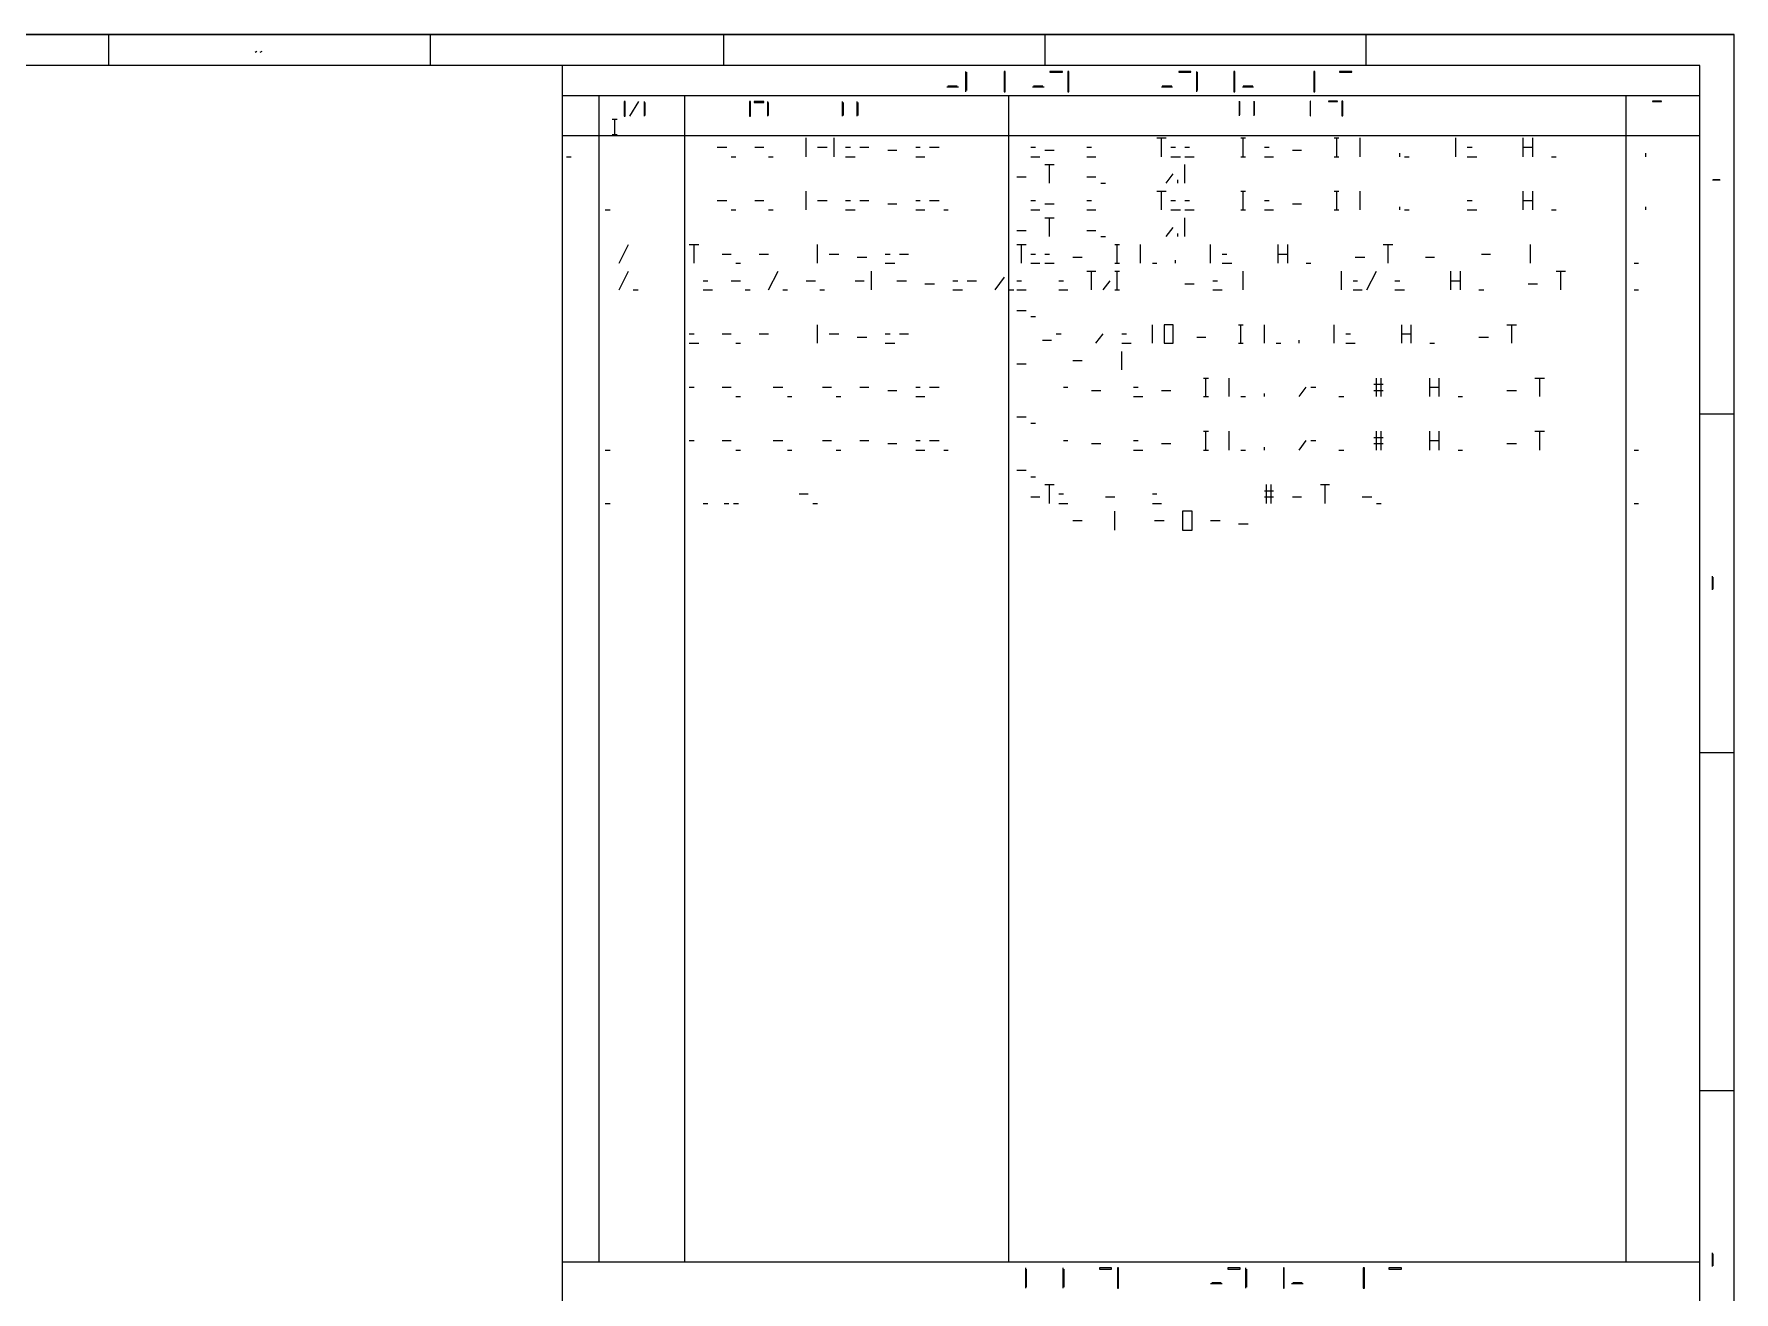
# Model space of a CAD drawing. Header units: millimetres. Extents: x 43 to 1147, y 31 to 811.
# Drawn here: x 673.1 to 1146.6, y 461 to 811.5 of the extents above; entities that cross this region are included whole.
import ezdxf

# ---------------------------------------------------------------- set-up
doc = ezdxf.new("R2010")
doc.units = ezdxf.units.MM
doc.layers.add('LINES', color=7, linetype='Continuous')
doc.layers.add('RECTANGLES', color=3, linetype='Continuous')

msp = doc.modelspace()

# ---------------------------------------------------------------- linework, layer by layer
at = {"layer": 'LINES'}
for p, q in [((42.88, 811.36), (1146.64, 811.36)), ((694, 802.72), (694, 811.36)), ((783.52, 802.72), (783.52, 811.36)), ((865.24, 802.96), (865.24, 811.48)), ((954.76, 802.96), (954.76, 811.48)), ((1044.16, 802.72), (1044.16, 811.36)), ((734.68, 806.44), (735.16, 806.68)), ((736.12, 806.44), (736.72, 806.68)), ((820.36, 39.52), (820.36, 802.72)), ((932.68, 795.4), (932.68, 801.04)), ((932.92, 795.76), (932.92, 800.8)), ((997, 795.4), (997, 801.04)), ((997.24, 795.76), (997.24, 800.8)), ((927.4, 796.72), (930.64, 796.72)), ((927.64, 797.08), (930.28, 797.08)), ((951.28, 796.72), (954.52, 796.72)), ((951.52, 797.08), (954.16, 797.08)), ((987.16, 796.72), (990.28, 796.72)), ((987.4, 797.08), (990.04, 797.08)), ((1009.72, 796.72), (1012.84, 796.72)), ((1009.96, 797.08), (1012.6, 797.08)), ((820.36, 794.32), (1137.16, 794.32)), ((830.56, 469.36), (830.56, 794.32)), ((839.08, 788.56), (841.6, 792.64)), ((843.16, 788.56), (843.16, 792.64)), ((843.4, 788.8), (843.4, 792.4)), ((854.44, 469.36), (854.44, 794.32)), ((877.48, 788.56), (877.48, 792.64)), ((877.72, 788.8), (877.72, 792.4)), ((898.36, 788.56), (898.36, 792.64)), ((898.6, 788.8), (898.6, 792.4)), ((902.44, 788.56), (902.44, 792.64)), ((902.68, 788.8), (902.68, 792.4)), ((944.68, 469.36), (944.68, 794.32)), ((1008.88, 788.68), (1008.88, 792.76)), ((1009, 788.92), (1009, 792.64)), ((1012.96, 788.68), (1012.96, 792.76)), ((1013.08, 788.92), (1013.08, 792.64)), ((1116.64, 469.36), (1116.64, 794.32)), ((834.16, 787.72), (835.6, 787.72)), ((834.88, 783.52), (834.88, 787.72)), ((820.36, 783.16), (1137.16, 783.16)), ((834.16, 783.52), (835.6, 783.52)), ((888.16, 777.28), (888.16, 782.56)), ((895.96, 777.28), (895.96, 782.56)), ((985.84, 782.56), (988.48, 782.56)), ((987.16, 777.28), (987.16, 782.56)), ((1009.24, 782.56), (1010.56, 782.56)), ((1009.96, 777.28), (1009.96, 782.56)), ((1035.28, 782.56), (1036.6, 782.56)), ((1036, 777.28), (1036, 782.56)), ((1042.48, 777.28), (1042.48, 782.56)), ((1069.12, 777.28), (1069.12, 782.56)), ((1087.96, 777.28), (1087.96, 782.56)), ((1090.6, 777.28), (1090.6, 782.56)), ((821.44, 777.28), (822.76, 777.28)), ((863.44, 779.92), (866.08, 779.92)), ((867.28, 777.28), (868.6, 777.28)), ((873.88, 779.92), (876.4, 779.92)), ((877.72, 777.28), (879.04, 777.28)), ((891.4, 779.92), (894.04, 779.92)), ((899.2, 779.92), (900.52, 779.92)), ((899.2, 777.28), (901.84, 777.28)), ((903.16, 779.92), (905.68, 779.92)), ((910.96, 779.08), (913.48, 779.08)), ((918.76, 779.92), (919.96, 779.92)), ((918.76, 777.28), (921.28, 777.28)), ((922.6, 779.92), (925.24, 779.92)), ((950.8, 779.92), (952.12, 779.92)), ((950.8, 777.28), (953.32, 777.28)), ((954.64, 779.08), (957.28, 779.08)), ((966.4, 779.92), (967.72, 779.92)), ((966.4, 777.28), (968.92, 777.28)), ((989.8, 779.92), (991.12, 779.92)), ((989.8, 777.28), (992.44, 777.28)), ((993.64, 779.92), (994.96, 779.92)), ((993.64, 777.28), (996.28, 777.28)), ((1009.24, 777.28), (1010.56, 777.28)), ((1015.84, 779.92), (1017.16, 779.92)), ((1015.84, 777.28), (1018.36, 777.28)), ((1023.64, 779.08), (1026.16, 779.08)), ((1035.28, 777.28), (1036.6, 777.28)), ((1053.52, 777.28), (1053.52, 778.24)), ((1054.84, 777.28), (1056.16, 777.28)), ((1072.36, 779.92), (1073.68, 779.92)), ((1072.36, 777.28), (1075, 777.28)), ((1087.96, 779.92), (1090.6, 779.92)), ((1095.76, 777.28), (1097.08, 777.28)), ((1122.04, 777.28), (1122.04, 778.24)), ((954.64, 775.12), (957.28, 775.12)), ((955.96, 769.96), (955.96, 775.12)), ((988.48, 769.96), (990.4, 772.48)), ((993.64, 769.96), (993.64, 775.12)), ((888.16, 762.52), (888.16, 767.68)), ((946.84, 771.64), (949.48, 771.64)), ((966.4, 771.64), (968.92, 771.64)), ((970.24, 769.96), (971.56, 769.96)), ((985.84, 767.68), (988.48, 767.68)), ((987.16, 762.52), (987.16, 767.68)), ((991.72, 769.96), (991.72, 770.8)), ((1009.24, 767.68), (1010.56, 767.68)), ((1009.96, 762.52), (1009.96, 767.68)), ((1035.28, 767.68), (1036.6, 767.68)), ((1036, 762.52), (1036, 767.68)), ((1042.48, 762.52), (1042.48, 767.68)), ((1087.96, 762.52), (1087.96, 767.68)), ((1090.6, 762.52), (1090.6, 767.68)), ((1140.64, 770.8), (1142.8, 770.8)), ((1140.88, 770.92), (1142.68, 770.92)), ((832.24, 762.52), (833.56, 762.52)), ((863.44, 765.04), (866.08, 765.04)), ((867.28, 762.52), (868.6, 762.52)), ((873.88, 765.04), (876.4, 765.04)), ((877.72, 762.52), (879.04, 762.52)), ((891.4, 765.04), (894.04, 765.04)), ((899.2, 765.04), (900.52, 765.04)), ((899.2, 762.52), (901.84, 762.52)), ((903.16, 765.04), (905.68, 765.04)), ((910.96, 764.2), (913.48, 764.2)), ((918.76, 765.04), (919.96, 765.04)), ((918.76, 762.52), (921.28, 762.52)), ((922.6, 765.04), (925.24, 765.04)), ((926.56, 762.52), (927.76, 762.52)), ((950.8, 765.04), (952.12, 765.04)), ((950.8, 762.52), (953.32, 762.52)), ((954.64, 764.2), (957.28, 764.2)), ((966.4, 765.04), (967.72, 765.04)), ((966.4, 762.52), (968.92, 762.52)), ((989.8, 765.04), (991.12, 765.04)), ((989.8, 762.52), (992.44, 762.52)), ((993.64, 765.04), (994.96, 765.04)), ((993.64, 762.52), (996.28, 762.52)), ((1009.24, 762.52), (1010.56, 762.52)), ((1015.84, 765.04), (1017.16, 765.04)), ((1015.84, 762.52), (1018.36, 762.52)), ((1023.64, 764.2), (1026.16, 764.2)), ((1035.28, 762.52), (1036.6, 762.52)), ((1053.52, 762.52), (1053.52, 763.36)), ((1054.84, 762.52), (1056.16, 762.52)), ((1072.36, 765.04), (1073.68, 765.04)), ((1072.36, 762.52), (1075, 762.52)), ((1087.96, 765.04), (1090.6, 765.04)), ((1095.76, 762.52), (1097.08, 762.52)), ((1122.04, 762.52), (1122.04, 763.36)), ((954.64, 760.24), (957.28, 760.24)), ((955.96, 755.08), (955.96, 760.24)), ((993.64, 755.08), (993.64, 760.24)), ((946.84, 756.76), (949.48, 756.76)), ((966.4, 756.76), (968.92, 756.76)), ((970.24, 755.08), (971.56, 755.08)), ((988.48, 755.08), (990.4, 757.6)), ((991.72, 755.08), (991.72, 755.92)), ((836.08, 747.64), (838.72, 752.8)), ((836.08, 747.64), (838.72, 752.8)), ((855.64, 752.8), (858.28, 752.8)), ((856.96, 747.64), (856.96, 752.8)), ((864.76, 750.16), (867.28, 750.16)), ((875.08, 750.16), (877.72, 750.16)), ((891.4, 747.64), (891.4, 752.8)), ((894.64, 750.16), (897.28, 750.16)), ((902.44, 749.32), (905.08, 749.32)), ((910.24, 750.16), (911.56, 750.16)), ((914.2, 750.16), (916.72, 750.16)), ((946.84, 752.8), (949.48, 752.8)), ((948.16, 747.64), (948.16, 752.8)), ((950.8, 750.16), (952.12, 750.16)), ((954.64, 750.16), (955.96, 750.16)), ((962.44, 749.32), (965.08, 749.32)), ((974.2, 752.8), (975.52, 752.8)), ((974.8, 747.64), (974.8, 752.8)), ((981.28, 747.64), (981.28, 752.8)), ((991.12, 747.64), (991.12, 748.48)), ((1000.84, 747.64), (1000.84, 752.8)), ((1004.08, 750.16), (1005.4, 750.16)), ((1019.68, 747.64), (1019.68, 752.8)), ((1019.68, 750.16), (1022.32, 750.16)), ((1022.32, 747.64), (1022.32, 752.8)), ((1041.16, 749.32), (1043.8, 749.32)), ((1048.96, 752.8), (1051.6, 752.8)), ((1050.28, 747.64), (1050.28, 752.8)), ((1060.72, 749.32), (1063.24, 749.32)), ((1076.32, 750.16), (1078.84, 750.16)), ((1090, 747.64), (1090, 752.8)), ((836.08, 740.2), (838.72, 745.36)), ((836.08, 740.2), (838.72, 745.36)), ((868.6, 747.64), (869.92, 747.64)), ((877.72, 740.2), (880.36, 745.36)), ((906.4, 740.2), (906.4, 745.36)), ((910.24, 747.64), (912.88, 747.64)), ((940.84, 740.2), (943.48, 743.68)), ((940.84, 740.2), (943.48, 743.68)), ((950.8, 747.64), (953.32, 747.64)), ((954.64, 747.64), (957.28, 747.64)), ((966.4, 745.36), (968.92, 745.36)), ((967.72, 740.2), (967.72, 745.36)), ((974.2, 747.64), (975.52, 747.64)), ((974.2, 745.36), (975.52, 745.36)), ((974.8, 740.2), (974.8, 745.36)), ((984.64, 747.64), (985.84, 747.64)), ((1004.08, 747.64), (1006.72, 747.64)), ((1009.96, 740.2), (1009.96, 745.36)), ((1027.48, 747.64), (1028.8, 747.64)), ((1037.32, 740.2), (1037.32, 745.36)), ((1044.4, 740.2), (1047.04, 745.36)), ((1067.8, 740.2), (1067.8, 745.36)), ((1070.44, 740.2), (1070.44, 745.36)), ((1097.08, 745.36), (1099.72, 745.36)), ((1098.4, 740.2), (1098.4, 745.36)), ((1118.8, 747.64), (1120, 747.64)), ((840.04, 740.2), (841.36, 740.2)), ((859.48, 742.72), (860.8, 742.72)), ((859.48, 740.2), (862.12, 740.2)), ((867.28, 742.72), (869.92, 742.72)), ((871.24, 740.2), (872.56, 740.2)), ((881.68, 740.2), (883, 740.2)), ((888.16, 742.72), (890.8, 742.72)), ((892, 740.2), (893.32, 740.2)), ((901.84, 742.72), (904.36, 742.72)), ((913.48, 742.72), (916.12, 742.72)), ((921.28, 741.88), (923.92, 741.88)), ((929.08, 742.72), (930.4, 742.72)), ((929.08, 740.2), (931.72, 740.2)), ((933.04, 742.72), (935.68, 742.72)), ((944.68, 740.2), (946, 740.2)), ((946.84, 742.72), (948.16, 742.72)), ((946.84, 740.2), (949.48, 740.2)), ((958.6, 742.72), (959.92, 742.72)), ((958.6, 740.2), (961.12, 740.2)), ((970.96, 740.2), (972.88, 742.72)), ((974.2, 740.2), (975.52, 740.2)), ((993.64, 741.88), (996.28, 741.88)), ((1001.44, 742.72), (1002.76, 742.72)), ((1001.44, 740.2), (1004.08, 740.2)), ((1040.56, 742.72), (1041.76, 742.72)), ((1040.56, 740.2), (1043.08, 740.2)), ((1052.2, 742.72), (1053.52, 742.72)), ((1052.2, 740.2), (1054.84, 740.2)), ((1067.8, 742.72), (1070.44, 742.72)), ((1075.6, 740.2), (1076.92, 740.2)), ((1089.28, 741.88), (1091.92, 741.88)), ((1118.8, 740.2), (1120, 740.2)), ((946.84, 734.44), (949.48, 734.44)), ((891.4, 725.32), (891.4, 730.48)), ((950.8, 732.76), (952.12, 732.76)), ((984.64, 725.32), (984.64, 730.48)), ((1008.64, 730.48), (1009.96, 730.48)), ((1009.24, 725.32), (1009.24, 730.48)), ((1015.84, 725.32), (1015.84, 730.48)), ((1035.28, 725.32), (1035.28, 730.48)), ((1054.12, 725.32), (1054.12, 730.48)), ((1056.76, 725.32), (1056.76, 730.48)), ((1083.4, 730.48), (1086.04, 730.48)), ((1084.72, 725.32), (1084.72, 730.48)), ((855.64, 727.96), (856.96, 727.96)), ((855.64, 725.32), (858.28, 725.32)), ((864.76, 727.96), (867.28, 727.96)), ((868.6, 725.32), (869.92, 725.32)), ((875.08, 727.96), (877.72, 727.96)), ((894.64, 727.96), (897.28, 727.96)), ((902.44, 727), (905.08, 727)), ((910.24, 727.96), (911.56, 727.96)), ((910.24, 725.32), (912.88, 725.32)), ((914.2, 727.96), (916.72, 727.96)), ((954.04, 726.16), (956.56, 726.16)), ((957.88, 727.96), (959.2, 727.96)), ((968.92, 725.32), (970.96, 727.96)), ((976.12, 727.96), (977.44, 727.96)), ((976.12, 725.32), (978.76, 725.32)), ((997, 727), (999.52, 727)), ((1008.64, 725.32), (1009.96, 725.32)), ((1019.08, 725.32), (1020.4, 725.32)), ((1025.56, 725.32), (1025.56, 726.16)), ((1038.52, 727.96), (1039.84, 727.96)), ((1038.52, 725.32), (1041.16, 725.32)), ((1054.12, 727.96), (1056.76, 727.96)), ((1061.92, 725.32), (1063.24, 725.32)), ((1075.6, 727), (1078.24, 727)), ((962.44, 720.52), (965.08, 720.52)), ((976.12, 717.88), (976.12, 723.04)), ((946.84, 719.56), (949.48, 719.56)), ((998.92, 715.6), (1000.24, 715.6)), ((999.52, 710.44), (999.52, 715.6)), ((1006, 710.44), (1006, 715.6)), ((1047.04, 710.44), (1047.04, 715.6)), ((1048.36, 710.44), (1048.36, 715.6)), ((1061.92, 710.44), (1061.92, 715.6)), ((1064.56, 710.44), (1064.56, 715.6)), ((1091.2, 715.6), (1093.84, 715.6)), ((1092.52, 710.44), (1092.52, 715.6)), ((855.64, 713.08), (856.96, 713.08)), ((864.76, 713.08), (867.28, 713.08)), ((868.6, 710.44), (869.92, 710.44)), ((879.04, 713.08), (881.68, 713.08)), ((883, 710.44), (884.2, 710.44)), ((892.72, 713.08), (895.24, 713.08)), ((896.56, 710.44), (897.88, 710.44)), ((903.16, 713.08), (905.68, 713.08)), ((910.96, 712.12), (913.48, 712.12)), ((918.76, 713.08), (919.96, 713.08)), ((918.76, 710.44), (921.28, 710.44)), ((922.6, 713.08), (925.24, 713.08)), ((959.92, 713.08), (961.12, 713.08)), ((967.72, 712.12), (970.24, 712.12)), ((979.36, 713.08), (980.68, 713.08)), ((979.36, 710.44), (982, 710.44)), ((987.16, 712.12), (989.8, 712.12)), ((998.92, 710.44), (1000.24, 710.44)), ((1009.24, 710.44), (1010.56, 710.44)), ((1015.84, 710.44), (1015.84, 711.28)), ((1025.56, 710.44), (1027.48, 713.08)), ((1028.8, 713.08), (1030.12, 713.08)), ((1036.6, 710.44), (1037.92, 710.44)), ((1046.32, 713.92), (1048.96, 713.92)), ((1046.32, 712.12), (1048.96, 712.12)), ((1061.92, 713.08), (1064.56, 713.08)), ((1069.84, 710.44), (1071.04, 710.44)), ((1083.4, 712.12), (1086.04, 712.12)), ((1137.16, 705.64), (1146.64, 705.64)), ((946.84, 704.8), (949.48, 704.8)), ((950.8, 703), (952.12, 703)), ((998.92, 700.84), (1000.24, 700.84)), ((999.52, 695.56), (999.52, 700.84)), ((1006, 695.56), (1006, 700.84)), ((1047.04, 695.56), (1047.04, 700.84)), ((1048.36, 695.56), (1048.36, 700.84)), ((1061.92, 695.56), (1061.92, 700.84)), ((1064.56, 695.56), (1064.56, 700.84)), ((1091.2, 700.84), (1093.84, 700.84)), ((1092.52, 695.56), (1092.52, 700.84)), ((855.64, 698.2), (856.96, 698.2)), ((864.76, 698.2), (867.28, 698.2)), ((879.04, 698.2), (881.68, 698.2)), ((892.72, 698.2), (895.24, 698.2)), ((903.16, 698.2), (905.68, 698.2)), ((910.96, 697.36), (913.48, 697.36)), ((918.76, 698.2), (919.96, 698.2)), ((922.6, 698.2), (925.24, 698.2)), ((959.92, 698.2), (961.12, 698.2)), ((967.72, 697.36), (970.24, 697.36)), ((979.36, 698.2), (980.68, 698.2)), ((987.16, 697.36), (989.8, 697.36)), ((1015.84, 695.56), (1015.84, 696.4)), ((1025.56, 695.56), (1027.48, 698.2)), ((1028.8, 698.2), (1030.12, 698.2)), ((1046.32, 699.04), (1048.96, 699.04)), ((1046.32, 697.36), (1048.96, 697.36)), ((1061.92, 698.2), (1064.56, 698.2)), ((1083.4, 697.36), (1086.04, 697.36)), ((832.24, 695.56), (833.56, 695.56)), ((868.6, 695.56), (869.92, 695.56)), ((883, 695.56), (884.2, 695.56)), ((896.56, 695.56), (897.88, 695.56)), ((918.76, 695.56), (921.28, 695.56)), ((926.56, 695.56), (927.76, 695.56)), ((979.36, 695.56), (982, 695.56)), ((998.92, 695.56), (1000.24, 695.56)), ((1009.24, 695.56), (1010.56, 695.56)), ((1036.6, 695.56), (1037.92, 695.56)), ((1069.84, 695.56), (1071.04, 695.56)), ((1118.8, 695.56), (1120, 695.56)), ((946.84, 689.92), (949.48, 689.92)), ((950.8, 688.12), (952.12, 688.12)), ((886.24, 683.32), (888.76, 683.32)), ((950.8, 682.48), (953.32, 682.48)), ((954.64, 685.96), (957.28, 685.96)), ((955.96, 680.68), (955.96, 685.96)), ((958.6, 683.32), (959.92, 683.32)), ((971.56, 682.48), (974.2, 682.48)), ((984.64, 683.32), (985.84, 683.32)), ((1015.84, 684.16), (1018.36, 684.16)), ((1015.84, 682.48), (1018.36, 682.48)), ((1016.44, 680.68), (1016.44, 685.96)), ((1017.76, 680.68), (1017.76, 685.96)), ((1023.64, 682.48), (1026.16, 682.48)), ((1031.44, 685.96), (1033.96, 685.96)), ((1032.76, 680.68), (1032.76, 685.96)), ((1043.08, 682.48), (1045.72, 682.48)), ((832.24, 680.68), (833.56, 680.68)), ((859.48, 680.68), (860.8, 680.68)), ((865.36, 680.68), (866.68, 680.68)), ((868, 680.68), (869.32, 680.68)), ((890.08, 680.68), (891.4, 680.68)), ((958.6, 680.68), (961.12, 680.68)), ((974.2, 673.24), (974.2, 678.52)), ((984.64, 680.68), (987.16, 680.68)), ((1047.04, 680.68), (1048.36, 680.68)), ((1118.8, 680.68), (1120, 680.68)), ((962.44, 675.88), (965.08, 675.88)), ((985.24, 675.88), (987.88, 675.88)), ((1000.84, 675.88), (1003.48, 675.88)), ((1008.64, 675.04), (1011.28, 675.04)), ((1140.64, 656.56), (1140.64, 660.4)), ((1140.88, 656.8), (1140.88, 660.16)), ((1137.16, 611.32), (1146.64, 611.32)), ((1137.16, 517.12), (1146.64, 517.12)), ((820.36, 469.36), (1137.16, 469.36)), ((1140.64, 468.04), (1140.64, 471.88)), ((1140.88, 468.28), (1140.88, 471.64)), ((949.36, 462.04), (949.36, 467.68)), ((949.6, 462.28), (949.6, 467.32)), ((959.8, 462.04), (959.8, 467.68)), ((960.04, 462.28), (960.04, 467.32)), ((1010.68, 462.04), (1010.68, 467.68)), ((1010.92, 462.28), (1010.92, 467.32)), ((1000.84, 463.36), (1004.08, 463.36)), ((1001.2, 463.6), (1003.84, 463.6)), ((1023.4, 463.36), (1026.64, 463.36)), ((1023.76, 463.6), (1026.4, 463.6))]:
    msp.add_line(p, q, dxfattribs=at)
at = {"layer": 'RECTANGLES'}
for p, q in [((1146.64, 811.36), (42.88, 811.36)), ((1146.64, 31), (1146.64, 811.36)), ((1137.16, 802.72), (52.24, 802.72)), ((943.6, 801.04), (943.36, 801.04)), ((943.36, 801.04), (943.36, 795.4)), ((943.6, 795.4), (943.6, 801.04)), ((959.56, 801.04), (956.08, 801.04)), ((956.08, 801.04), (956.08, 800.8)), ((956.08, 800.8), (959.56, 800.8)), ((959.56, 800.8), (959.56, 801.04)), ((961.36, 801.04), (961.12, 801.04)), ((961.12, 801.04), (961.12, 795.4)), ((961.36, 795.4), (961.36, 801.04)), ((995.32, 801.04), (991.96, 801.04)), ((991.96, 801.04), (991.96, 800.8)), ((991.96, 800.8), (995.32, 800.8)), ((995.32, 800.8), (995.32, 801.04)), ((1007.56, 801.04), (1007.32, 801.04)), ((1007.32, 801.04), (1007.32, 795.4)), ((1007.56, 795.4), (1007.56, 801.04)), ((1029.88, 801.04), (1029.64, 801.04)), ((1029.64, 801.04), (1029.64, 795.4)), ((1029.88, 795.4), (1029.88, 801.04)), ((1040.2, 801.04), (1036.72, 801.04)), ((1036.72, 801.04), (1036.72, 800.8)), ((1036.72, 800.8), (1040.2, 800.8)), ((1040.2, 800.8), (1040.2, 801.04)), ((1137.16, 39.52), (1137.16, 802.72)), ((837.76, 792.64), (837.52, 792.64)), ((837.52, 792.64), (837.52, 788.56)), ((837.76, 788.56), (837.76, 792.64)), ((872.68, 792.64), (872.44, 792.64)), ((872.44, 792.64), (872.44, 788.56)), ((872.68, 788.56), (872.68, 792.64)), ((876.4, 792.64), (873.76, 792.64)), ((873.76, 792.64), (873.76, 792.4)), ((873.76, 792.4), (876.4, 792.4)), ((876.4, 792.4), (876.4, 792.64)), ((943.36, 795.4), (943.6, 795.4)), ((961.12, 795.4), (961.36, 795.4)), ((1007.32, 795.4), (1007.56, 795.4)), ((1028.68, 792.76), (1028.56, 792.76)), ((1028.56, 792.76), (1028.56, 788.68)), ((1028.68, 788.68), (1028.68, 792.76)), ((1029.64, 795.4), (1029.88, 795.4)), ((1036.24, 792.76), (1033.72, 792.76)), ((1033.72, 792.76), (1033.72, 792.64)), ((1033.72, 792.64), (1036.24, 792.64)), ((1036.24, 792.64), (1036.24, 792.76)), ((1037.68, 792.76), (1037.44, 792.76)), ((1037.44, 792.76), (1037.44, 788.68)), ((1037.68, 788.68), (1037.68, 792.76)), ((1126.48, 792.76), (1123.96, 792.76)), ((1123.96, 792.76), (1123.96, 792.64)), ((1123.96, 792.64), (1126.48, 792.64)), ((1126.48, 792.64), (1126.48, 792.76)), ((837.52, 788.56), (837.76, 788.56)), ((872.44, 788.56), (872.68, 788.56)), ((1028.56, 788.68), (1028.68, 788.68)), ((1037.44, 788.68), (1037.68, 788.68)), ((990.4, 730.48), (987.88, 730.48)), ((987.88, 730.48), (987.88, 725.32)), ((990.4, 725.32), (990.4, 730.48)), ((987.88, 725.32), (990.4, 725.32)), ((995.68, 678.52), (993.04, 678.52)), ((993.04, 678.52), (993.04, 673.24)), ((995.68, 673.24), (995.68, 678.52)), ((993.04, 673.24), (995.68, 673.24)), ((973.24, 467.68), (969.88, 467.68)), ((969.88, 467.68), (969.88, 467.32)), ((969.88, 467.32), (973.24, 467.32)), ((973.24, 467.32), (973.24, 467.68)), ((975.16, 467.68), (974.92, 467.68)), ((974.92, 467.68), (974.92, 462.04)), ((975.16, 462.04), (975.16, 467.68)), ((1009.12, 467.68), (1005.64, 467.68)), ((1005.64, 467.68), (1005.64, 467.32)), ((1005.64, 467.32), (1009.12, 467.32)), ((1009.12, 467.32), (1009.12, 467.68)), ((1021.36, 467.68), (1021.12, 467.68)), ((1021.12, 467.68), (1021.12, 462.04)), ((1021.36, 462.04), (1021.36, 467.68)), ((1043.68, 467.68), (1043.32, 467.68)), ((1043.32, 467.68), (1043.32, 462.04)), ((1043.68, 462.04), (1043.68, 467.68)), ((1054, 467.68), (1050.52, 467.68)), ((1050.52, 467.68), (1050.52, 467.32)), ((1050.52, 467.32), (1054, 467.32)), ((1054, 467.32), (1054, 467.68)), ((974.92, 462.04), (975.16, 462.04)), ((1021.12, 462.04), (1021.36, 462.04)), ((1043.32, 462.04), (1043.68, 462.04))]:
    msp.add_line(p, q, dxfattribs=at)

doc.saveas('drawing.dxf')
